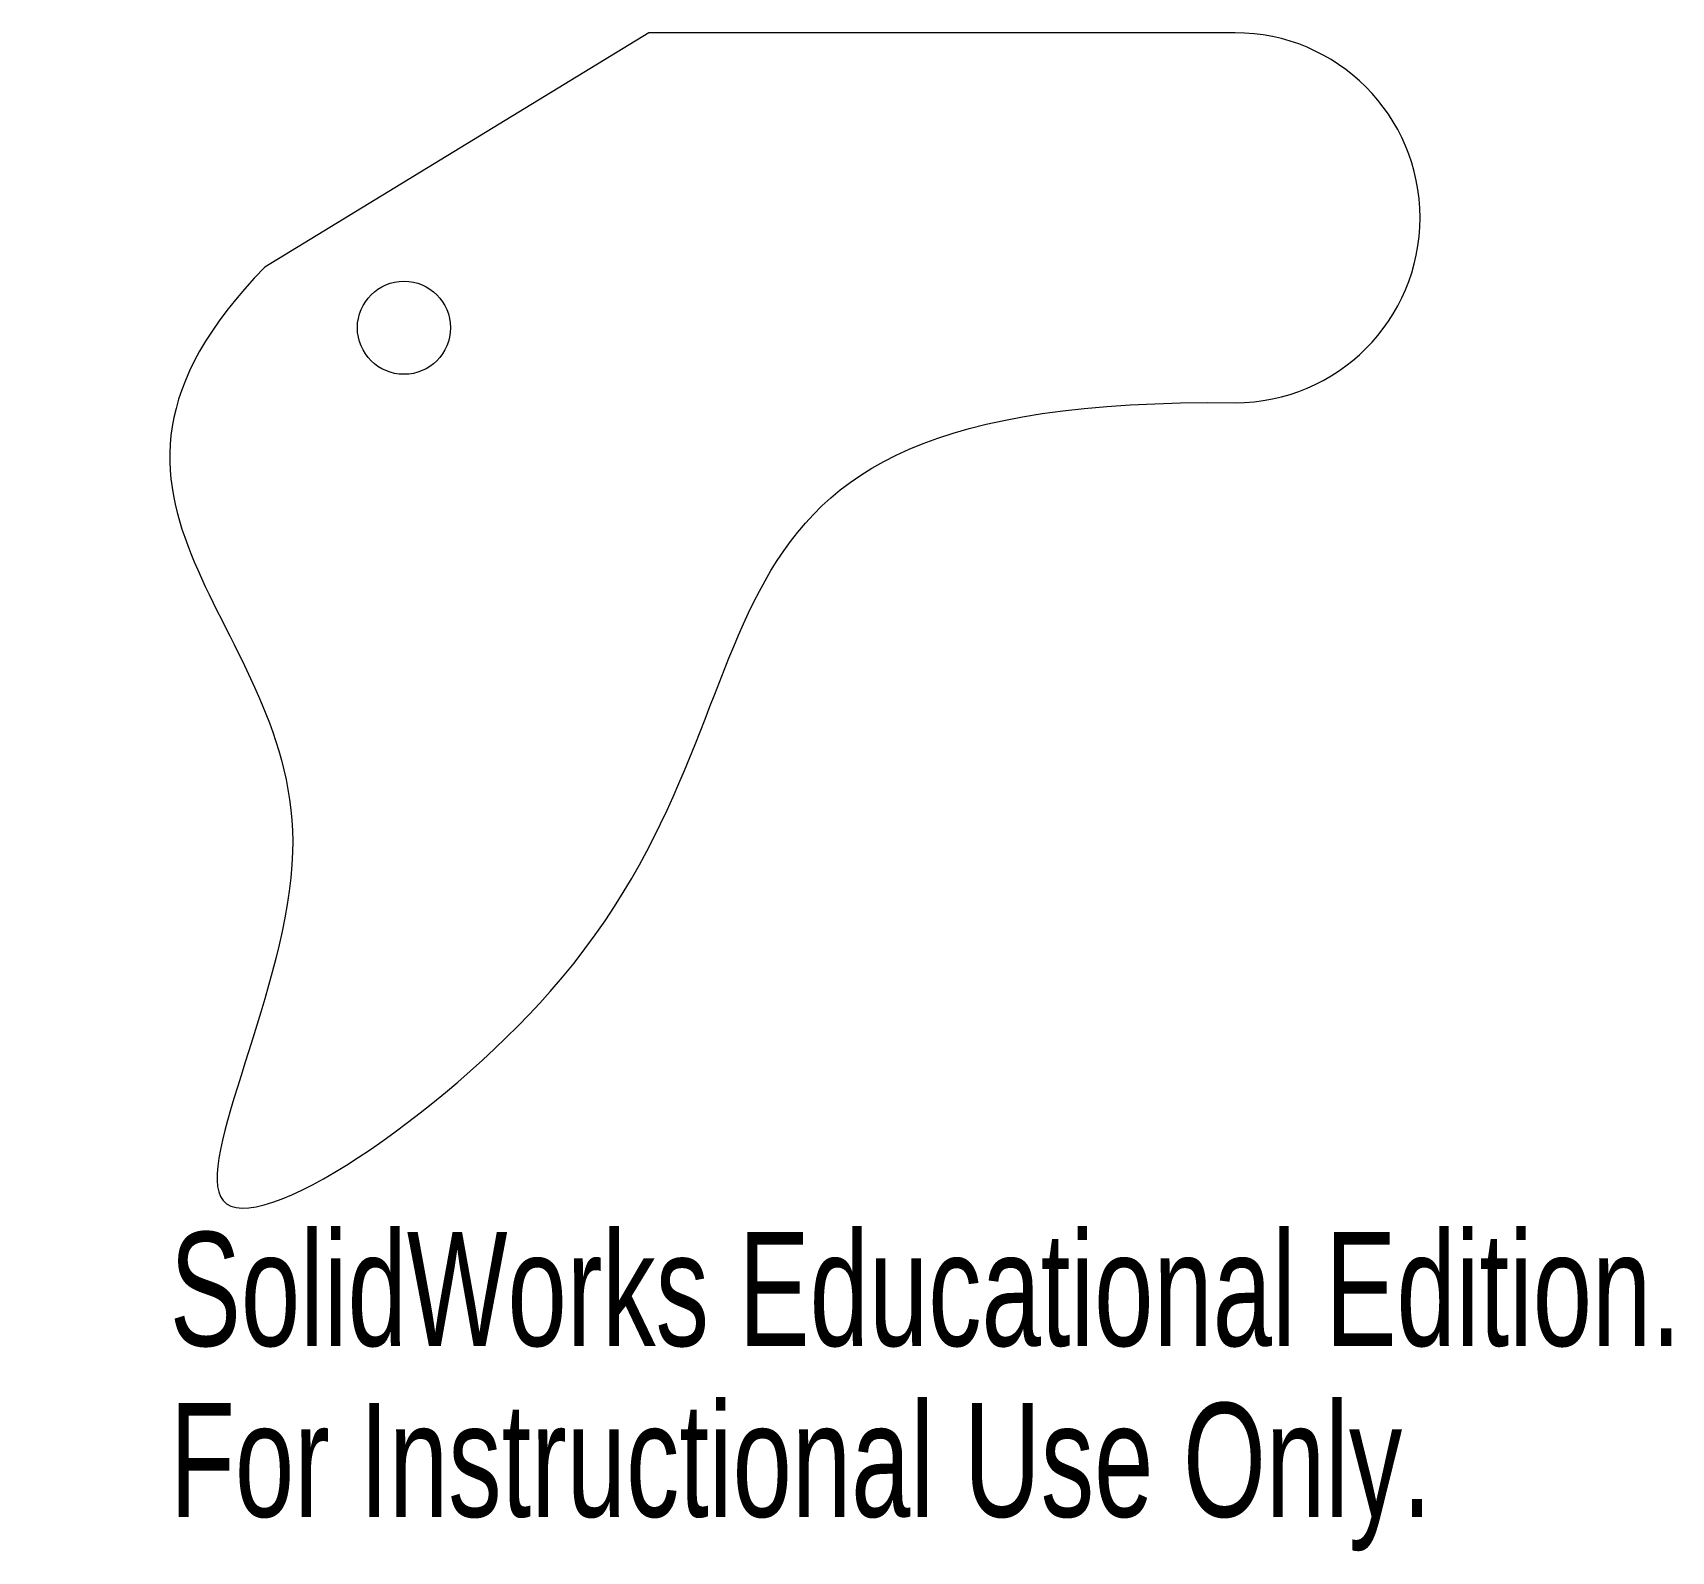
# Model space of a CAD drawing. Header units: millimetres. Extents: x -39.4 to 30.2, y -56.4 to 8.
import ezdxf

# ---------------------------------------------------------------- set-up
doc = ezdxf.new("R2010")
doc.units = ezdxf.units.MM
doc.styles.add('SLDTEXTSTYLE0', font='TXT', dxfattribs={"width": 0.7})

msp = doc.modelspace()

# ---------------------------------------------------------------- linework, layer by layer
at = {"color": 7, "linetype": 'Continuous', "lineweight": 15}
for p, q in [((-13.229, 8.035), (-29.528, -1.905)), ((11.653, 8.035), (-13.229, 8.035))]:
    msp.add_line(p, q, dxfattribs=at)
msp.add_circle((-23.621, -4.479), 1.975, dxfattribs=at)
msp.add_arc((11.653, 0.188), 7.848, 270, 90, dxfattribs=at)
msp.add_open_spline([(-29.528, -1.905), (-39.374, -12.043), (-21.484, -19.622), (-37.061, -48.094), (-2.779, -24.806), (-14.139, -7.373), (11.653, -7.66)], degree=3, knots=[0, 0, 0, 0, 0.264966, 0.418851, 0.587126, 1, 1, 1, 1], dxfattribs=at)

# ---------------------------------------------------------------- texts
at = {"color": 7, "linetype": 'Continuous', "char_height": 4.83362, "attachment_point": 1, "style": 'SLDTEXTSTYLE0'}
for s, insert in [('SolidWorks Educational Edition.', (-33.558, -42.843)), ('For Instructional Use Only.', (-33.558, -50.093))]:
    msp.add_mtext(s, dxfattribs=dict(at, insert=insert))

doc.saveas('drawing.dxf')
